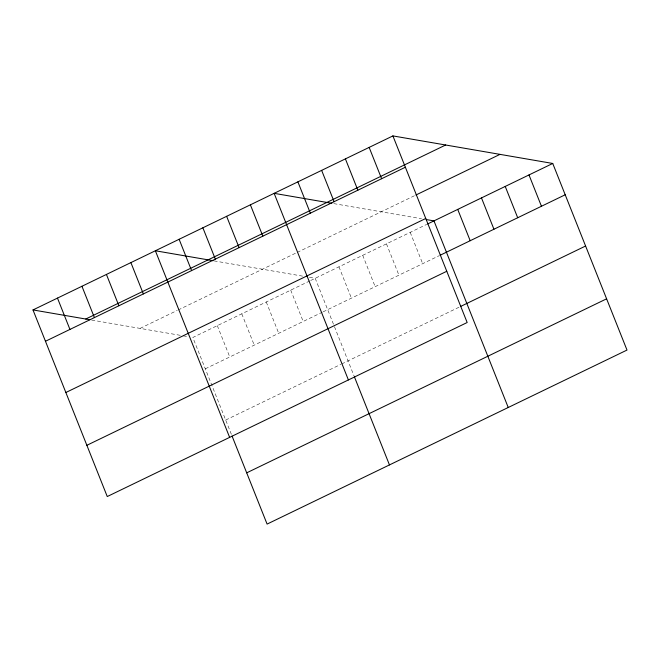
<?xml version="1.0" encoding="UTF-8"?>
<svg xmlns="http://www.w3.org/2000/svg" width="660" height="660" viewBox="0 0 660 660"><rect width="100%" height="100%" fill="white"/><g stroke="black" fill="none" stroke-linecap="round" stroke-linejoin="round"><path stroke-width="0.49" stroke-dasharray="3.3 2.47" d="M140.085 328.391L177.251 310.423M178.159 309.986L296.257 252.879M297.173 252.434L415.033 195.451M309.763 280.945L192.835 337.483L231.693 435.13M310.67 280.5L426.665 224.416M205.293 368.8L322.228 312.262M323.136 311.825L439.123 255.733M225.687 420.04L340.808 364.378M341.715 363.94L459.517 306.983M333.803 203.626L421.501 218.732M214.038 260.882L303.691 276.325M309.449 277.324L315.2 278.314L334.084 325.76M91.674 320.05L181.327 335.495M183.241 335.825L188.042 336.658M410.215 232.37L422.68 263.686M386.463 243.853L398.929 275.171M362.711 255.337L375.169 286.663M338.959 266.83L351.417 298.147M334.463 326.708L354.057 375.961M290.73 290.144L303.188 321.461M266.252 301.983L278.718 333.3M241.783 313.813L254.24 345.13M217.305 325.644L229.771 356.961"/><path stroke-width="0.99" d="M392.906 135.911L467.164 322.517L107.258 496.543L33 309.936L392.906 135.911L552.742 163.457L627 350.064L267.094 524.089L232.064 436.07M85.742 319.027L445.648 145.002M45.466 341.261L405.372 167.236M415.94 195.005L499.999 154.366M65.86 392.502L425.766 218.476M427.573 223.979L552.742 163.457M440.038 255.296L565.207 194.774M86.864 445.302L446.77 271.276M460.433 306.537L585.593 246.015M246.7 472.84L606.606 298.815M331.823 203.28L274.139 193.339L348.397 379.945M426.302 219.565L433.975 220.886L508.233 407.492M213.056 260.708L155.372 250.767L229.63 437.374M33 309.936L89.694 319.712M528.99 174.941L541.447 206.258M505.23 186.425L517.696 217.742M481.478 197.909L493.944 229.234M457.727 209.401L470.192 240.718M369.154 147.403L381.62 178.72M345.403 158.887L357.86 190.204M321.643 170.371L334.108 201.688M297.891 181.855L310.357 213.172M354.436 376.901L389.458 464.92M250.387 204.831L262.845 236.148M226.627 216.315L239.093 247.632M202.876 227.799L215.341 259.116M179.124 239.283L191.581 270.6M130.894 262.606L143.36 293.923M106.425 274.436L118.882 305.753M81.947 286.275L94.413 317.592M57.478 298.105L69.935 329.423"/></g></svg>
